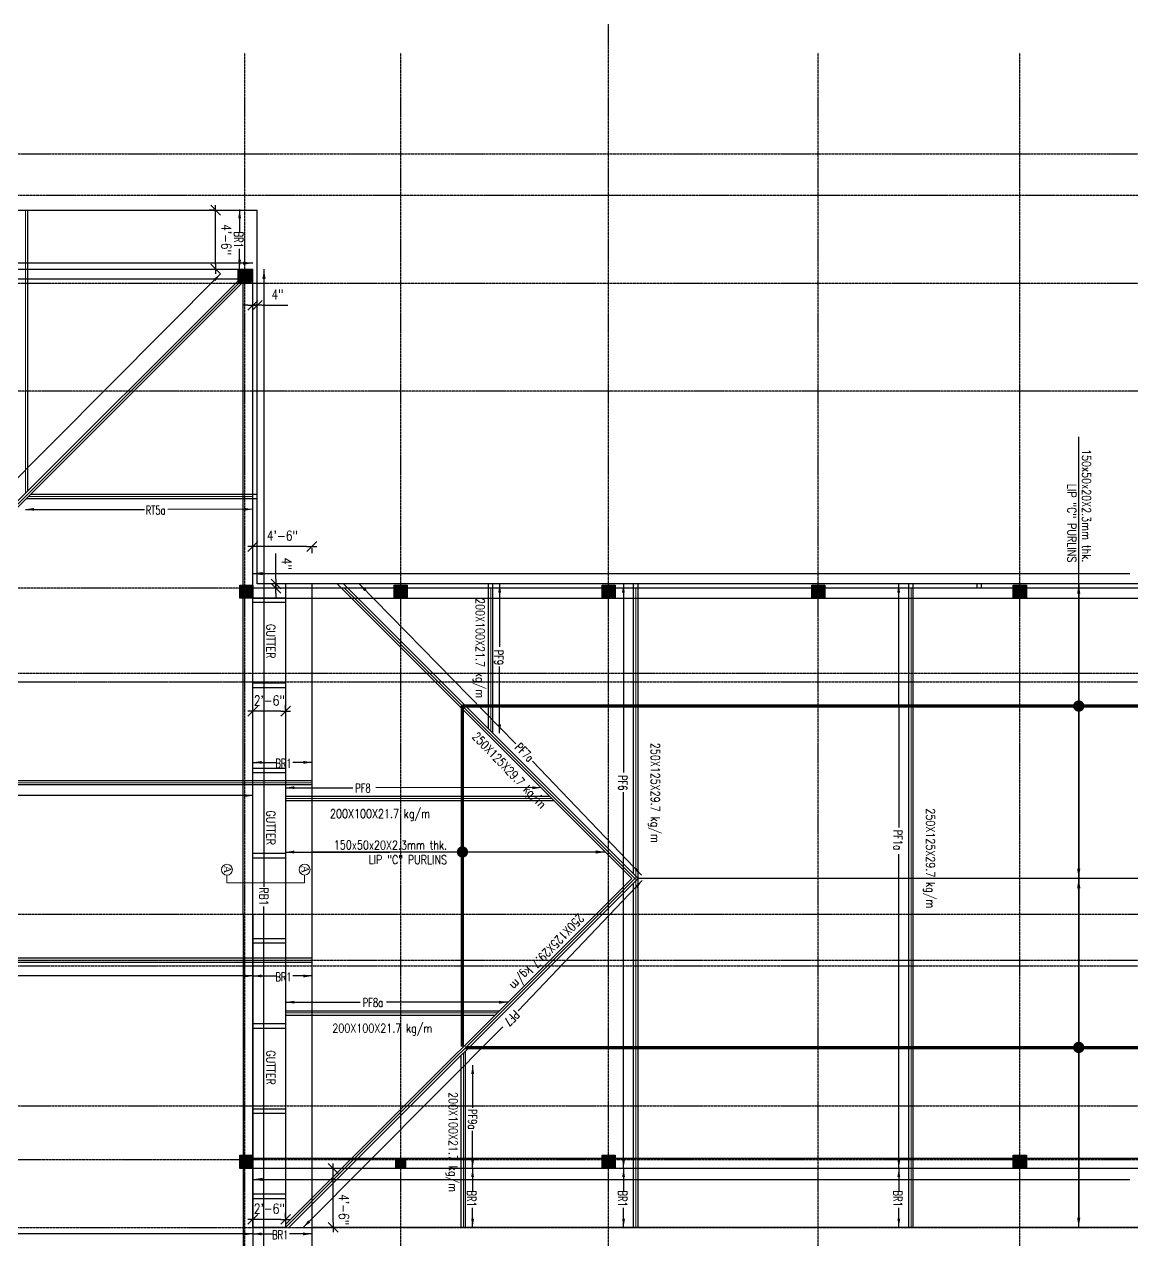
# Model space of a CAD drawing. Extents: x -95606 to 113309, y -42160 to -940.
# Drawn here: x 101411 to 102425, y -26911 to -25798 of the extents above; entities that cross this region are included whole.
import ezdxf

# ---------------------------------------------------------------- set-up
doc = ezdxf.new("R2010")
doc.units = 0
doc.header["$LTSCALE"] = 0.02
doc.header["$MEASUREMENT"] = 0
doc.header["$PDMODE"] = 3
doc.header["$PDSIZE"] = -2
doc.linetypes.add('CENTER', pattern=[50.8, 31.75, -6.35, 6.35, -6.35])
doc.linetypes.add('HIDDEN', pattern=[9.525, 6.35, -3.175])
doc.layers.get('0').update_dxf_attribs({"linetype": 'CONTINUOUS'})
doc.layers.get('DEFPOINTS').update_dxf_attribs({"linetype": 'CONTINUOUS'})
for name, color, linetype, lineweight in [('A -fittings', 181, 'CONTINUOUS', 5), ('GRID NAME', 31, 'CONTINUOUS', 30), ('Hatch', 252, 'CONTINUOUS', 9), ('HATCH 2', 253, 'CONTINUOUS', 5)]:
    doc.layers.add(name, color=color, linetype=linetype, lineweight=lineweight)
for name, color, linetype in [('A-2TEXT', 4, 'CONTINUOUS'), ('BEAM TEX1', 3, 'CONTINUOUS'), ('COL 1', 5, 'CONTINUOUS'), ('DIM', 7, 'CONTINUOUS'), ('dimentions', 8, 'CONTINUOUS'), ('EXLINE', 33, 'CONTINUOUS'), ('GRID', 8, 'CENTER'), ('h', 3, 'CONTINUOUS'), ('HBEAM', 51, 'HIDDEN'), ('S-SLB', 3, 'CONTINUOUS'), ('S-TXT', 2, 'CONTINUOUS'), ('TEXT-2', 3, 'CONTINUOUS'), ('TEXT2', 3, 'CONTINUOUS')]:
    doc.layers.add(name, color=color, linetype=linetype)
doc.styles.add('ROMANS', font='romans.shx', dxfattribs={"width": 0.8})
doc.styles.get("Standard").update_dxf_attribs({"font": 'ISOCP'})
doc.styles.add('style5', font='romans.shx', dxfattribs={"width": 0.7, "height": 8})
doc.styles.add('style6', font='romans.shx', dxfattribs={"height": 8})
doc.styles.add('yy', font='romans.shx', dxfattribs={"width": 0.8, "height": 7.5})
doc.dimstyles.new('TEXT-18', dxfattribs={"dimtxt": 8, "dimasz": 9, "dimexe": 6, "dimexo": 6, "dimgap": 3.125, "dimtad": 1, "dimdec": 1, "dimrnd": 0.5, "dimzin": 1, "dimdsep": 46, "dimlunit": 4, "dimtxsty": 'style6', "dimblk": 'OBLIQUE', "dimcen": 72.09, "dimclrd": 1, "dimclre": 1, "dimclrt": 4, "dimadec": 0, "dimazin": 0, "dimtfac": 1, "dimtdec": 1, "dimtofl": 0, "dimtmove": 0, "dimatfit": 3, "dimfxl": 1, "dimfrac": 2, "dimtolj": 1, "dimtzin": 0, "dimlwd": -1, "dimarcsym": 0})
doc.dimstyles.new('TK96', dxfattribs={"dimscale": 96, "dimtxt": 0.09375, "dimasz": 0.046875, "dimexe": 0.0625, "dimexo": 0.015625, "dimgap": 0.046875, "dimtad": 1, "dimzin": 11, "dimdsep": 46, "dimlunit": 4, "dimtxsty": 'ROMANS', "dimblk1": 'TK1', "dimblk2": 'TK1', "dimsah": 1, "dimcen": 0.09375, "dimclrd": 1, "dimclre": 1, "dimclrt": 2, "dimadec": 0, "dimazin": 0, "dimtfac": 1, "dimtofl": 0, "dimtmove": 0, "dimatfit": 3, "dimldrblk": 'TK1', "dimfxl": 1, "dimfrac": 2, "dimtolj": 1, "dimtzin": 9, "dimarcsym": 0})

# ---------------------------------------------------------------- blocks, each defined once
blk = doc.blocks.new('_Oblique')
at = {"color": 0, "linetype": 'ByBlock', "lineweight": -2}
blk.add_line((-0.5, -0.5), (0.5, 0.5), dxfattribs=at)
blk = doc.blocks.new('TK1')
at = {"color": 4, "linetype": 'Continuous'}
blk.add_line((-1, -1), (1, 1), dxfattribs=at)
at = {"color": 1, "linetype": 'ByBlock'}
blk.add_line((-1, 0), (1, 0), dxfattribs=at)
blk = doc.blocks.new('*D257')
at = {"layer": 'DEFPOINTS', "color": 0, "lineweight": -2, "transparency": 16777216}
for p in [(-51968.8, -27070.6), (-51968.8, -27070.6), (-51914.9, -27070.6)]:
    blk.add_point(p, dxfattribs=at)
at = {"layer": 'dimentions', "color": 1, "linetype": 'Continuous', "lineweight": -2, "transparency": 16777216}
for p, q in [((-51914.9, -27069.1), (-51914.9, -27064.6)), ((-51968.8, -27072.1), (-51968.8, -27076.6)), ((-51919.4, -27070.6), (-51964.3, -27070.6))]:
    blk.add_line(p, q, dxfattribs=at)
at = {"layer": 'dimentions', "color": 1, "lineweight": -2, "transparency": 16777216, "xscale": 4.5, "yscale": 4.5, "zscale": 4.5, "rotation": 180}
blk.add_blockref('TK1', (-51968.8, -27070.6), dxfattribs=at)
at = {"layer": 'dimentions', "color": 1, "lineweight": -2, "transparency": 16777216, "xscale": 4.5, "yscale": 4.5, "zscale": 4.5}
blk.add_blockref('TK1', (-51914.9, -27070.6), dxfattribs=at)
at = {"layer": 'dimentions', "color": 2, "transparency": 16777216, "insert": (-51941.9, -27060.8), "char_height": 9, "attachment_point": 5, "style": 'ROMANS'}
blk.add_mtext('\\A1;4\'-6"', dxfattribs=at)
blk = doc.blocks.new('*D286')
at = {"layer": 'DEFPOINTS', "color": 0, "lineweight": -2, "transparency": 16777216}
for p in [(-51091.2, -26962.5), (-51091.2, -26963), (-51037.2, -26962.5)]:
    blk.add_point(p, dxfattribs=at)
at = {"layer": 'S-TXT', "color": 1, "lineweight": -2, "transparency": 16777216}
for p, q in [((-51091.2, -26963), (-51091.2, -26969)), ((-51041.7, -26963), (-51086.7, -26963)), ((-51037.2, -26963), (-51037.2, -26969))]:
    blk.add_line(p, q, dxfattribs=at)
at = {"layer": 'S-TXT', "color": 1, "lineweight": -2, "transparency": 16777216, "xscale": 4.5, "yscale": 4.5, "zscale": 4.5, "rotation": 180}
blk.add_blockref('TK1', (-51091.2, -26963), dxfattribs=at)
at = {"layer": 'S-TXT', "color": 1, "lineweight": -2, "transparency": 16777216, "xscale": 4.5, "yscale": 4.5, "zscale": 4.5}
blk.add_blockref('TK1', (-51037.2, -26963), dxfattribs=at)
at = {"layer": 'S-TXT', "color": 2, "transparency": 16777216, "insert": (-51053.5, -26953.2), "char_height": 9, "attachment_point": 5, "style": 'ROMANS'}
blk.add_mtext('\\A1;4\'-6"', dxfattribs=at)
blk = doc.blocks.new('*D296')
at = {"layer": 'DEFPOINTS', "color": 0, "lineweight": -2, "transparency": 16777216}
for p in [(-51881.7, -27032.5), (-51881.7, -27032.5), (-51881.7, -27036.5)]:
    blk.add_point(p, dxfattribs=at)
at = {"layer": 'dimentions', "color": 1, "linetype": 'Continuous', "lineweight": -2, "transparency": 16777216}
for p, q in [((-51881.7, -27028), (-51881.7, -27004.6)), ((-51883.2, -27032.5), (-51887.7, -27032.5)), ((-51883.2, -27036.5), (-51887.7, -27036.5)), ((-51881.7, -27041), (-51881.7, -27045.5))]:
    blk.add_line(p, q, dxfattribs=at)
at = {"layer": 'dimentions', "color": 1, "lineweight": -2, "transparency": 16777216, "xscale": 4.5, "yscale": 4.5, "zscale": 4.5}
for p, rotation in [((-51881.7, -27032.5), 270), ((-51881.7, -27036.5), 90)]:
    blk.add_blockref('TK1', p, dxfattribs=dict(at, rotation=rotation))
at = {"layer": 'dimentions', "color": 2, "transparency": 16777216, "insert": (-51891.6, -27014), "char_height": 9, "attachment_point": 5, "rotation": 90, "style": 'ROMANS'}
blk.add_mtext('\\A1;4"', dxfattribs=at)
blk = doc.blocks.new('*D297')
at = {"layer": 'DEFPOINTS', "color": 0, "lineweight": -2, "transparency": 16777216}
for p in [(-51626.5, -27013.1), (-51622.5, -27013.1), (-51626.5, -27015.4)]:
    blk.add_point(p, dxfattribs=at)
at = {"layer": 'dimentions', "color": 1, "linetype": 'Continuous', "lineweight": -2, "transparency": 16777216}
for p, q in [((-51631, -27015.4), (-51654.4, -27015.4)), ((-51626.5, -27014.6), (-51626.5, -27021.4)), ((-51622.5, -27014.6), (-51622.5, -27021.4)), ((-51618, -27015.4), (-51613.5, -27015.4))]:
    blk.add_line(p, q, dxfattribs=at)
at = {"layer": 'dimentions', "color": 1, "lineweight": -2, "transparency": 16777216, "xscale": 4.5, "yscale": 4.5, "zscale": 4.5}
blk.add_blockref('TK1', (-51626.5, -27015.4), dxfattribs=at)
at = {"layer": 'dimentions', "color": 1, "lineweight": -2, "transparency": 16777216, "xscale": 4.5, "yscale": 4.5, "zscale": 4.5, "rotation": 180}
blk.add_blockref('TK1', (-51622.5, -27015.4), dxfattribs=at)
at = {"layer": 'dimentions', "color": 2, "transparency": 16777216, "insert": (-51645, -27005.5), "char_height": 9, "attachment_point": 5, "style": 'ROMANS'}
blk.add_mtext('\\A1;4"', dxfattribs=at)
blk = doc.blocks.new('*D298')
at = {"layer": 'DEFPOINTS', "color": 0, "lineweight": -2, "transparency": 16777216}
for p in [(-51660.8, -26982.5), (-51660.8, -27036.5), (-51660.8, -27036.5)]:
    blk.add_point(p, dxfattribs=at)
at = {"layer": 'dimentions', "color": 1, "linetype": 'Continuous', "lineweight": -2, "transparency": 16777216}
for p, q in [((-51660.8, -26987), (-51660.8, -27032)), ((-51659.3, -26982.5), (-51654.8, -26982.5)), ((-51662.3, -27036.5), (-51666.8, -27036.5))]:
    blk.add_line(p, q, dxfattribs=at)
at = {"layer": 'dimentions', "color": 1, "lineweight": -2, "transparency": 16777216, "xscale": 4.5, "yscale": 4.5, "zscale": 4.5}
for p, rotation in [((-51660.8, -26982.5), 90), ((-51660.8, -27036.5), 270)]:
    blk.add_blockref('TK1', p, dxfattribs=dict(at, rotation=rotation))
at = {"layer": 'dimentions', "color": 2, "transparency": 16777216, "insert": (-51670.7, -27009.5), "char_height": 9, "attachment_point": 5, "rotation": 90, "style": 'ROMANS'}
blk.add_mtext('\\A1;4\'-6"', dxfattribs=at)
blk = doc.blocks.new('*D299')
at = {"layer": 'DEFPOINTS', "color": 0, "lineweight": -2, "transparency": 16777216}
for p in [(-51509.9, -27006.5), (-51509.9, -27036.5), (-51509.9, -27036.5)]:
    blk.add_point(p, dxfattribs=at)
at = {"layer": 'dimentions', "color": 1, "linetype": 'Continuous', "lineweight": -2, "transparency": 16777216}
for p, q in [((-51511.4, -27006.5), (-51515.9, -27006.5)), ((-51509.9, -27011), (-51509.9, -27032)), ((-51511.4, -27036.5), (-51515.9, -27036.5))]:
    blk.add_line(p, q, dxfattribs=at)
at = {"layer": 'dimentions', "color": 1, "lineweight": -2, "transparency": 16777216, "xscale": 4.5, "yscale": 4.5, "zscale": 4.5}
for p, rotation in [((-51509.9, -27006.5), 90), ((-51509.9, -27036.5), 270)]:
    blk.add_blockref('TK1', p, dxfattribs=dict(at, rotation=rotation))
at = {"layer": 'dimentions', "color": 2, "transparency": 16777216, "insert": (-51519.7, -27021.5), "char_height": 9, "attachment_point": 5, "rotation": 90, "style": 'ROMANS'}
blk.add_mtext('\\A1;2\'-6"', dxfattribs=at)
blk = doc.blocks.new('*D300')
at = {"layer": 'DEFPOINTS', "color": 0, "lineweight": -2, "transparency": 16777216}
for p in [(-51044.5, -27006.5), (-51044.5, -27036.5), (-51044.5, -27036.5)]:
    blk.add_point(p, dxfattribs=at)
at = {"layer": 'dimentions', "color": 1, "linetype": 'Continuous', "lineweight": -2, "transparency": 16777216}
for p, q in [((-51046, -27006.5), (-51050.5, -27006.5)), ((-51044.5, -27011), (-51044.5, -27032)), ((-51046, -27036.5), (-51050.5, -27036.5))]:
    blk.add_line(p, q, dxfattribs=at)
at = {"layer": 'dimentions', "color": 1, "lineweight": -2, "transparency": 16777216, "xscale": 4.5, "yscale": 4.5, "zscale": 4.5}
for p, rotation in [((-51044.5, -27006.5), 90), ((-51044.5, -27036.5), 270)]:
    blk.add_blockref('TK1', p, dxfattribs=dict(at, rotation=rotation))
at = {"layer": 'dimentions', "color": 2, "transparency": 16777216, "insert": (-51054.4, -27021.5), "char_height": 9, "attachment_point": 5, "rotation": 90, "style": 'ROMANS'}
blk.add_mtext('\\A1;2\'-6"', dxfattribs=at)
blk = doc.blocks.new('A$C536D237E')
at = {"layer": 'Hatch'}
h = blk.add_hatch(color=254, dxfattribs=at)
h.set_gradient(color1=(192, 192, 192), color2=(192, 192, 192), tint=1)
h.paths.add_polyline_path([(536.448, 2104.714), (548.448, 2104.714), (548.448, 2092.714), (536.448, 2092.714)])
h = blk.add_hatch(color=254, dxfattribs=at)
h.set_gradient(color1=(192, 192, 192), color2=(192, 192, 192), tint=1)
h.paths.add_polyline_path([(1058.715, 2104.714), (1070.715, 2104.714), (1070.715, 2092.714), (1058.715, 2092.714)])
h = blk.add_hatch(color=254, dxfattribs=at)
h.set_gradient(color1=(192, 192, 192), color2=(192, 192, 192), tint=1)
h.paths.add_polyline_path([(536.448, 1920.236), (548.448, 1920.236), (548.448, 1908.236), (536.448, 1908.236)])
h = blk.add_hatch(color=254, dxfattribs=at)
h.set_gradient(color1=(192, 192, 192), color2=(192, 192, 192), tint=1)
h.paths.add_polyline_path([(536.448, 1728.366), (548.448, 1728.366), (548.448, 1716.366), (536.448, 1716.366)])
h = blk.add_hatch(color=254, dxfattribs=at)
h.set_gradient(color1=(192, 192, 192), color2=(192, 192, 192), tint=1)
h.paths.add_polyline_path([(1058.715, 1728.366), (1070.715, 1728.366), (1070.715, 1716.366), (1058.715, 1716.366)])
h = blk.add_hatch(color=254, dxfattribs=at)
h.set_gradient(color1=(192, 192, 192), color2=(192, 192, 192), tint=1)
h.paths.add_polyline_path([(536.449, 1538.054), (548.449, 1538.054), (548.449, 1526.054), (536.449, 1526.054)])
h = blk.add_hatch(color=254, dxfattribs=at)
h.set_gradient(color1=(192, 192, 192), color2=(192, 192, 192), tint=1)
h.paths.add_polyline_path([(1061.706, 1527.533), (1061.706, 1536.533), (1070.706, 1536.533), (1070.706, 1527.533)])
h = blk.add_hatch(color=254, dxfattribs=at)
h.set_gradient(color1=(192, 192, 192), color2=(192, 192, 192), tint=1)
h.paths.add_polyline_path([(247.115, 1395.214), (259.115, 1395.214), (259.115, 1383.214), (247.115, 1383.214)])
h = blk.add_hatch(color=254, dxfattribs=at)
h.set_gradient(color1=(192, 192, 192), color2=(192, 192, 192), tint=1)
h.paths.add_polyline_path([(536.449, 1396.71), (548.449, 1396.71), (548.449, 1384.71), (536.449, 1384.71)])
h = blk.add_hatch(color=254, dxfattribs=at)
h.set_gradient(color1=(192, 192, 192), color2=(192, 192, 192), tint=1)
h.paths.add_polyline_path([(1058.714, 1396.71), (1070.714, 1396.71), (1070.714, 1384.71), (1058.714, 1384.71)])
at = {"layer": 'A -fittings', "color": 4}
blk.add_lwpolyline([(802.158, 1372.944), (809.028, 1372.944), (809.028, 1444.073), (802.054, 1444.073)], dxfattribs=at)
for centre in [(797.062, 1444.073), (797.166, 1372.944)]:
    blk.add_circle(centre, 4.992, dxfattribs=at)
at = {"layer": 'BEAM TEX1', "color": 4, "const_width": 3}
for points in [[(647.286, 3108.528), (647.261, 1588.535)], [(959.987, 3108.416), (960.202, 1591.223)], [(646.928, 1588.535), (731.697, 1588.535), (959.257, 1588.535)]]:
    blk.add_lwpolyline(points, dxfattribs=at)
at = {"layer": 'COL 1'}
for points in [[(536.448, 2104.714), (548.448, 2104.714), (548.448, 2092.714), (536.448, 2092.714), (536.448, 2104.714)], [(1058.715, 2104.714), (1070.715, 2104.714), (1070.715, 2092.714), (1058.715, 2092.714), (1058.715, 2104.714)], [(536.448, 1920.236), (548.448, 1920.236), (548.448, 1908.236), (536.448, 1908.236), (536.448, 1920.236)], [(536.448, 1728.366), (548.448, 1728.366), (548.448, 1716.366), (536.448, 1716.366), (536.448, 1728.366)], [(1058.715, 1728.366), (1070.715, 1728.366), (1070.715, 1716.366), (1058.715, 1716.366), (1058.715, 1728.366)], [(536.449, 1538.054), (548.449, 1538.054), (548.449, 1526.054), (536.449, 1526.054), (536.449, 1538.054)], [(247.115, 1395.214), (259.115, 1395.214), (259.115, 1383.214), (247.115, 1383.214), (247.115, 1395.214)], [(536.449, 1396.71), (548.449, 1396.71), (548.449, 1384.71), (536.449, 1384.71), (536.449, 1396.71)], [(1058.714, 1396.71), (1070.714, 1396.71), (1070.714, 1384.71), (1058.714, 1384.71), (1058.714, 1396.71)]]:
    blk.add_lwpolyline(points, dxfattribs=at)
at = {"layer": 'COL 1', "lineweight": 25}
blk.add_lwpolyline([(1061.706, 1527.533), (1061.706, 1536.533), (1070.706, 1536.533), (1070.706, 1527.533), (1061.706, 1527.533)], dxfattribs=at)
at = {"layer": 'EXLINE'}
for p, q in [((1124.715, 3270.71), (1124.715, 1450.711)), ((539.436, 3216.71), (539.436, 1396.71)), ((548.449, 1396.71), (548.447, 3207.71)), ((1061.706, 3207.71), (1061.706, 1396.71)), ((1070.706, 3216.702), (1070.706, 1396.71)), ((805.076, 2948.161), (805.076, 1749.26)), ((535.436, 2281.214), (535.436, 1400.71)), ((535.436, 1450.708), (1861.115, 1450.714)), ((535.436, 1426.711), (1124.715, 1426.711)), ((1124.715, 1426.711), (1124.715, 1396.711)), ((535.436, 1400.71), (193.105, 1400.71)), ((193.105, 142.71), (193.105, 1400.71)), ((539.436, 1396.71), (247.115, 1396.71)), ((247.115, 897.603), (247.115, 1396.71)), ((256.115, 897.603), (256.115, 1396.71)), ((1124.715, 1396.711), (535.436, 1396.711)), ((838.135, 1396.71), (977.137, 1396.71)), ((977.137, 1396.71), (1061.706, 1396.71)), ((1070.706, 1396.71), (1924.787, 1396.714)), ((539.436, 1387.71), (247.115, 1387.71)), ((838.135, 1387.71), (548.449, 1387.71)), ((838.135, 1387.71), (977.137, 1387.71)), ((977.137, 1387.71), (1061.706, 1387.71)), ((1068.701, 1387.71), (1798.115, 1387.713))]:
    blk.add_line(p, q, dxfattribs=at)
at = {"layer": 'GRID'}
for p, q in [((141.604, 92.678), (141.604, 3414.534)), ((179.437, 100.933), (179.437, 3406.279)), ((260.104, 92.678), (260.104, 3414.534)), ((358.937, 3414.534), (358.937, 92.678)), ((539.436, 3415.689), (539.436, 91.522)), ((625.033, 92.678), (625.033, 3414.534)), ((838.135, 3414.534), (838.135, 92.678)), ((879.863, 92.678), (879.863, 3414.534)), ((1013.324, 92.678), (1013.324, 3415.964)), ((1062.701, 91.248), (1062.701, 3415.964)), ((885.343, 103.548), (885.343, 3403.664)), ((1124.936, 100.962), (1124.936, 3404.46)), ((617.036, 113.157), (617.036, 3394.055)), ((2188.885, 2098.714), (48.982, 2098.714)), ((2188.885, 1914.214), (48.982, 1914.214)), ((2188.885, 1722.366), (22.924, 1722.366)), ((2188.885, 1532.033), (48.982, 1532.033)), ((2188.885, 1389.214), (48.985, 1389.214))]:
    blk.add_line(p, q, dxfattribs=at)
at = {"layer": 'GRID NAME', "ltscale": 10, "const_width": 5.184}
for points in [[(649.858, 2152.641, 1), (644.674, 2152.641, 1)], [(962.496, 2152.641, 1), (957.312, 2152.641, 1)], [(783.512, 1588.541, 1), (778.328, 1588.541, 1)]]:
    blk.add_lwpolyline(points, format="xyb", close=True, dxfattribs=at)
at = {"layer": 'h'}
for p, q in [((535.436, 1479.62), (805.076, 1749.26)), ((1124.715, 1429.621), (805.076, 1749.26)), ((535.436, 1473.963), (805.076, 1743.603)), ((1121.969, 1426.71), (805.076, 1743.603)), ((247.115, 1393.789), (842.235, 798.669)), ((249.851, 1396.71), (849.851, 796.71))]:
    blk.add_line(p, q, dxfattribs=at)
at = {"layer": 'HATCH 2', "lineweight": 5}
for p, q in [((1124.715, 1999.192), (539.436, 1999.192)), ((1124.715, 1747.26), (539.436, 1747.26)), ((805.076, 1746.349), (539.436, 1480.709)), ((805.076, 1746.349), (1124.715, 1426.71)), ((731.862, 1426.711), (731.862, 1670.389)), ((670.256, 1614.44), (539.436, 1614.44)), ((928.288, 1426.711), (928.288, 1620.391)), ((1124.715, 1589.441), (964.895, 1589.441)), ((717.505, 142.71), (717.505, 1450.709)), ((717.505, 1450.709), (717.505, 429.01)), ((879.863, 142.71), (879.863, 1450.71)), ((847.105, 796.71), (247.115, 1396.7)), ((455.305, 1191.256), (455.305, 1396.71)), ((193.105, 1188.51), (452.394, 1188.51))]:
    blk.add_line(p, q, dxfattribs=at)
at = {"layer": 'HBEAM'}
blk.add_line((625.036, 1160.377), (625.036, 1380.71), dxfattribs=at)
at = {"layer": 'S-SLB'}
for p, q in [((539.436, 2063.611), (535.436, 2063.611)), ((539.436, 2059.612), (535.436, 2059.612)), ((1124.715, 2001.192), (535.436, 2001.192)), ((1124.715, 1997.192), (535.436, 1997.193)), ((1124.715, 1749.26), (535.436, 1749.26)), ((801.076, 1745.26), (535.436, 1745.26)), ((1124.715, 1745.26), (809.076, 1745.26)), ((733.862, 1426.711), (733.862, 1672.389)), ((729.862, 1426.711), (729.862, 1668.389)), ((567.346, 1616.44), (535.436, 1616.44)), ((672.256, 1616.44), (567.346, 1616.44)), ((926.288, 1426.711), (926.288, 1622.391)), ((930.288, 1426.711), (930.288, 1618.391)), ((567.345, 1612.44), (535.436, 1612.44)), ((668.256, 1612.44), (567.346, 1612.44)), ((1124.715, 1591.441), (962.895, 1591.441)), ((1124.715, 1587.441), (966.895, 1587.441)), ((715.505, 1396.711), (715.505, 1450.709)), ((719.505, 1450.709), (719.505, 1396.711)), ((877.863, 1396.71), (877.863, 1450.71)), ((881.863, 1396.71), (881.863, 1450.71)), ((548.449, 1426.71), (548.449, 1396.711)), ((552.449, 1426.711), (552.449, 1396.711)), ((626.449, 1426.71), (626.449, 1396.711)), ((630.449, 1426.711), (630.449, 1396.711)), ((704.449, 1426.71), (704.449, 1396.711)), ((708.449, 1426.711), (708.449, 1396.711)), ((782.449, 1426.71), (782.449, 1396.711)), ((786.449, 1426.711), (786.449, 1396.711)), ((860.449, 1426.71), (860.449, 1396.711)), ((864.449, 1426.711), (864.449, 1396.711)), ((938.449, 1426.71), (938.449, 1396.711)), ((942.449, 1426.711), (942.449, 1396.711)), ((1016.449, 1426.71), (1016.449, 1396.711)), ((1020.449, 1426.711), (1020.449, 1396.711)), ((1094.449, 1426.71), (1094.449, 1396.711)), ((1098.449, 1426.711), (1098.449, 1396.711)), ((453.305, 1396.71), (453.305, 1400.71)), ((453.305, 1193.256), (453.305, 1396.71)), ((457.305, 1396.71), (457.305, 1400.71)), ((457.305, 1189.256), (457.305, 1396.71)), ((715.505, 142.71), (715.505, 1396.711)), ((719.505, 1396.711), (719.505, 142.71)), ((877.863, 142.71), (877.863, 1396.711)), ((881.863, 142.71), (881.863, 1396.711)), ((193.105, 1190.51), (450.394, 1190.51))]:
    blk.add_line(p, q, dxfattribs=at)
at = {"layer": 'A-2TEXT', "char_height": 6.69023, "width": 33.25047, "attachment_point": 3, "rotation": 0.074295}
for insert in [(800.426, 1447.971), (800.53, 1376.842)]:
    blk.add_mtext('{\\fCentury Schoolbook|b0|i0|c0|p18;A}', dxfattribs=dict(at, insert=insert))
at = {"layer": 'BEAM TEX1', "char_height": 8, "attachment_point": 6, "style": 'yy'}
for insert, rotation in [((515.609, 2152.998), 359.946828), ((781.301, 1574.481), 89.946828)]:
    blk.add_mtext('150x50x20X2.3mm thk.\\PLIP "C" PURLINS ', dxfattribs=dict(at, insert=insert, rotation=rotation))
at = {"layer": 'TEXT-2', "char_height": 8, "style": 'ROMANS'}
for s, insert, attachment_point in [('250X125X29.7 kg/m', (832.6, 2010.342), 9), ('250X125X29.7 kg/m', (772.57, 1758.41), 9), ('200X100X21.7 kg/m', (548.449, 1598.129), 7), ('\\pt32;200X100X21.7 kg/m', (1000.851, 1573.272), 7), ('GUTTER', (603.674, 1409.089), 9), ('GUTTER', (774.471, 1409.089), 9), ('GUTTER', (994.143, 1409.089), 9)]:
    blk.add_mtext_dynamic_manual_height_columns(s, width=2568.13945, gutter_width=12.5, heights=[0], dxfattribs=dict(at, insert=insert, attachment_point=attachment_point))
at = {"layer": 'TEXT-2', "char_height": 8, "width": 22.39817, "attachment_point": 3, "style": 'style5'}
for s, insert in [('\\A1;PF1a', (779.172, 1991.121)), ('\\A1;BR1', (1105.836, 1991.119)), ('\\A1;PF6', (724.557, 1739.189)), ('\\A1;BR1', (1105.836, 1739.187)), ('\\A1;PF9', (609.791, 1625.727)), ('\\A1;PF9a', (1035.028, 1601.669)), ('\\A1;BR1', (1105.825, 1600.989)), ('\\A1;BR1', (227.655, 1387.736))]:
    blk.add_mtext(s, dxfattribs=dict(at, insert=insert))
at = {"layer": 'TEXT-2', "char_height": 8, "style": 'ROMANS'}
for s, insert, attachment_point, rotation in [('250X125X29.7 kg/m', (908.299, 1637.185), 3, 316.069602), ('250X125X29.7 kg/m', (670.215, 1602.523), 1, 43.930398), ('200X100X21.7 kg/m', (949.001, 1561.033), 9, 90), ('200X100X21.7 kg/m', (752.481, 1558.987), 9, 90)]:
    blk.add_mtext_dynamic_manual_height_columns(s, width=2568.13945, gutter_width=12.5, heights=[0], dxfattribs=dict(at, insert=insert, attachment_point=attachment_point, rotation=rotation))
at = {"layer": 'TEXT-2', "char_height": 8, "width": 22.39817, "style": 'style5'}
for s, insert, attachment_point, rotation in [('\\A1;PF7a', (680.192, 1641.63), 1, 44.595759), ('\\A1;PF7', (940.942, 1631.585), 3, 315.404275), ('\\A1;PF8a', (914.848, 1497.235), 1, 90), ('\\A1;PF8', (718.422, 1490.402), 1, 90), ('\\A1;BR1', (695.711, 1432.177), 3, 90), ('\\A1;BR1', (891.312, 1432.175), 3, 90), ('\\A1;BR1', (1127.549, 1429.176), 3, 90), ('\\A1;RT5a', (463.974, 1298.546), 1, 90)]:
    blk.add_mtext(s, dxfattribs=dict(at, insert=insert, attachment_point=attachment_point, rotation=rotation))
at = {"layer": 'TEXT2', "color": 3, "insert": (820.178, 1410.854), "char_height": 8, "attachment_point": 2, "style": 'ROMANS'}
blk.add_mtext_dynamic_manual_height_columns('\\pi3.1065;RB1', width=563.89816, gutter_width=2500, heights=[0], dxfattribs=at)
at = {"layer": 'dimentions'}
for base, p1, p2, picture, middle in [((501.085, 1396.71), (501.085, 1450.708), (501.085, 1396.71), '*D298', (491.228, 1423.709)), ((280.23, 1400.71), (280.23, 1396.71), (280.23, 1400.71), '*D296', (270.373, 1419.182))]:
    dim = blk.add_linear_dim(base=base, p1=p1, p2=p2, angle=90, dimstyle='TK96', override={"dimfxl": 2}, dxfattribs=at)
    dim.commit()
    dim.dimension.update_dxf_attribs({"geometry": picture, "text_midpoint": middle, "insert": (52161.927, 28433.219)})
for base, p1, p2, picture, middle in [((535.436, 1417.823), (539.436, 1420.087), (535.436, 1420.087), '*D297', (516.964, 1427.681)), ((193.105, 1362.575), (247.022, 1362.575), (193.105, 1362.575), '*D257', (220.064, 1372.432))]:
    dim = blk.add_linear_dim(base=base, p1=p1, p2=p2, dimstyle='TK96', override={"dimfxl": 2}, dxfattribs=at)
    dim.commit()
    dim.dimension.update_dxf_attribs({"geometry": picture, "text_midpoint": middle, "insert": (52161.927, 28433.219)})
for base, p1, p2, picture, middle in [((652.049, 1396.711), (652.049, 1426.711), (652.049, 1396.711), '*D299', (652.049, 1411.711)), ((1117.421, 1396.711), (1117.421, 1426.711), (1117.421, 1396.711), '*D300', (1117.421, 1411.711))]:
    dim = blk.add_linear_dim(base=base, p1=p1, p2=p2, angle=90, dimstyle='TK96', override={"dimfxl": 2}, dxfattribs=at)
    dim.commit()
    dim.dimension.update_dxf_attribs({"geometry": picture, "text_midpoint": middle, "dimtype": 128, "insert": (52161.927, 28433.219)})
at = {"layer": 'S-TXT'}
dim = blk.add_linear_dim(base=(1070.715, 1470.19), p1=(1124.715, 1470.761), p2=(1070.715, 1470.761), dimstyle='TK96', override={"dimdec": 0, "dimfxl": 1.25, "dimfxlon": 1}, dxfattribs=at)
dim.commit()
dim.dimension.update_dxf_attribs({"geometry": '*D286', "text_midpoint": (1108.416, 1470.19), "dimtype": 128, "insert": (52161.927, 28433.219)})
at = {"layer": 'DIM'}
for points, override in [([(525.966, 1396.71), (525.966, 2199.521)], {"dimtad": 0}), ([(1080.762, 1396.71), (1080.762, 2199.521)], {"dimtad": 0}), ([(1124.715, 2152.641), (400.649, 2152.633)], {"dimtad": 0}), ([(535.436, 2152.635), (1116.27, 2152.643)], {"dimtad": 0}), ([(805.076, 2152.647), (732.665, 2152.647)], {"dimtad": 0}), ([(805.076, 2152.647), (863.778, 2152.643)], {"dimtad": 0}), ([(535.436, 1987.826), (758.386, 1987.957)], {"dimasz": 8, "dimtad": 0}), ([(1070.706, 1987.959), (782.794, 1987.961)], {"dimasz": 8, "dimtad": 0}), ([(1070.706, 1987.959), (1091.442, 1987.959)], {"dimasz": 8, "dimtad": 0}), ([(1124.706, 1987.959), (1106.809, 1987.959)], {"dimasz": 8, "dimtad": 0}), ([(802.293, 1752.516), (697.633, 1652.649)], {"dimasz": 8, "dimtad": 0}), ([(807.172, 1753.059), (926.55, 1639.62)], {"dimasz": 8, "dimtad": 0}), ([(535.436, 1735.859), (708.016, 1735.972)], {"dimasz": 8, "dimtad": 0}), ([(1070.706, 1736.027), (726.24, 1736.029)], {"dimasz": 8, "dimtad": 0}), ([(1070.706, 1736.027), (1091.442, 1736.027)], {"dimasz": 8, "dimtad": 0}), ([(1124.706, 1736.027), (1106.809, 1736.027)], {"dimasz": 8, "dimtad": 0}), ([(780.948, 1719.504), (780.948, 1450.709)], {"dimtad": 0}), ([(722.112, 1660.63), (722.021, 1509.125)], {"dimasz": 8, "dimtad": 0}), ([(535.436, 1493.997), (681.807, 1637.328)], {"dimasz": 8, "dimtad": 0}), ([(918.539, 1630.13), (918.45, 1518.981)], {"dimasz": 8, "dimtad": 0}), ([(1124.936, 1442.604), (940.923, 1625.373)], {"dimasz": 8, "dimtad": 0}), ([(535.436, 1622.601), (592.961, 1622.601)], {"dimasz": 8, "dimtad": 0}), ([(672.113, 1622.566), (611.011, 1622.566)], {"dimasz": 8, "dimtad": 0}), ([(976.203, 1597.889), (1015.155, 1597.889)], {"dimasz": 8, "dimtad": 0}), ([(1070.706, 1597.829), (1036.375, 1597.852)], {"dimasz": 8, "dimtad": 0}), ([(1070.694, 1597.829), (1091.43, 1597.829)], {"dimasz": 8, "dimtad": 0}), ([(1124.694, 1597.829), (1106.797, 1597.829)], {"dimasz": 8, "dimtad": 0}), ([(780.992, 1426.711), (780.948, 1522.181)], {"dimasz": 8, "dimtad": 0}), ([(918.482, 1426.711), (918.482, 1494.934)], {"dimasz": 8, "dimtad": 0}), ([(722.056, 1426.711), (722.056, 1488.101)], {"dimasz": 8, "dimtad": 0}), ([(698.871, 1451.047), (698.871, 1433.15)], {"dimasz": 8, "dimtad": 0}), ([(894.472, 1451.045), (894.472, 1433.148)], {"dimasz": 8, "dimtad": 0}), ([(1130.709, 1450.711), (1130.709, 1430.148)], {"dimasz": 8, "dimtad": 0}), ([(698.871, 1396.711), (698.871, 1417.783)], {"dimasz": 8, "dimtad": 0}), ([(894.472, 1396.711), (894.472, 1417.781)], {"dimasz": 8, "dimtad": 0}), ([(1130.709, 1396.711), (1130.709, 1414.782)], {"dimasz": 8, "dimtad": 0}), ([(247.25, 1406.876), (812.767, 1406.876)], {"dimtad": 0}), ([(1805.445, 1406.876), (830.978, 1406.876)], {"dimtad": 0}), ([(241.663, 1396.595), (241.663, 837.543)], {"dimtad": 0}), ([(467.092, 1396.71), (467.128, 1318.901)], {"dimasz": 8, "dimtad": 0}), ([(729.277, 1396.711), (729.277, 627.826)], {"dimasz": 8, "dimtad": 0}), ([(894.46, 1396.71), (894.46, 743.402)], {"dimasz": 8, "dimtad": 0}), ([(1130.709, 1396.711), (1130.552, 744.898)], {"dimasz": 8, "dimtad": 0}), ([(192.524, 1384.576), (213.261, 1384.576)], {"dimasz": 8, "dimtad": 0}), ([(246.524, 1384.576), (228.627, 1384.576)], {"dimasz": 8, "dimtad": 0}), ([(251.522, 1367.075), (522.789, 1097.416)], {"dimasz": 8, "dimtad": 0}), ([(467.134, 1188.51), (467.134, 1297.413)], {"dimasz": 8, "dimtad": 0})]:
    blk.add_leader(points, dimstyle='TEXT-18', override=override, dxfattribs=at)

msp = doc.modelspace()

# ---------------------------------------------------------------- block references
at = {"layer": 'S-TXT', "color": 5, "linetype": 'CENTER', "lineweight": -2, "rotation": 270}
msp.add_blockref('A$C536D237E', (100223.665, -25775.455), dxfattribs=at)

doc.saveas('drawing.dxf')
